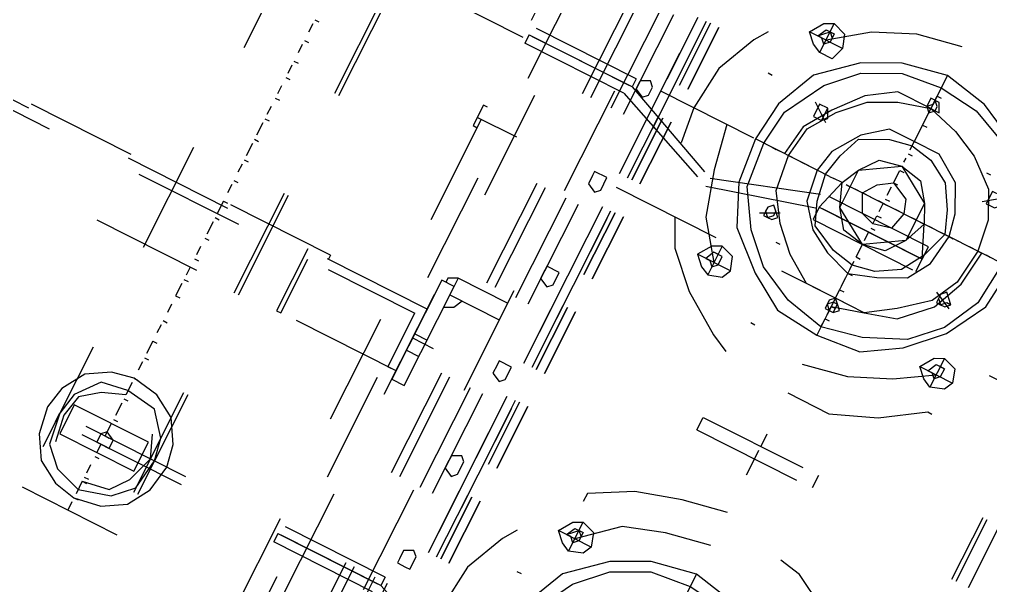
# Model space of a CAD drawing. Header units: metres. Extents: x 0 to 547597, y 0 to 1844684.
# Drawn here: x 543419.603 to 543420.474, y 1844513.393 to 1844513.9 of the extents above; entities that cross this region are included whole.
import ezdxf

# ---------------------------------------------------------------- set-up
doc = ezdxf.new("R2010")
doc.units = ezdxf.units.M
doc.linetypes.add('DASHED', pattern=[0.75, 0.5, -0.25])
doc.layers.add('5_Thep', color=4, linetype='Continuous')
doc.layers.add('TB220kVtuonglai', color=8, linetype='DASHED')

# ---------------------------------------------------------------- blocks, each defined once
blk = doc.blocks.new('MBA220-MB')
at = {"color": 1}
for points in [[(1553.99, -1091.1), (-2326.85, -1091.1), (-2326.85, 570.35)], [(53.73, -281.04), (53.73, -661.27)], [(743.93, -996.04), (743.93, -475.29), (-822.46, -475.29), (-822.46, -996.04), (743.93, -996.04)], [(743.93, -996.04), (743.93, -475.29), (-822.46, -475.29), (-822.46, -996.04), (743.93, -996.04)], [(231.45, -512.49), (169.45, -512.49)], [(231.45, -524.88), (169.45, -524.88)], [(231.45, -524.88), (169.45, -524.88)], [(231.45, -524.88), (169.45, -524.88)], [(231.45, -529.02), (169.45, -529.02)], [(231.45, -529.02), (169.45, -529.02)], [(367.83, -570.35), (343.03, -586.88), (309.97, -615.81), (289.31, -653.01), (285.17, -673.67)], [(24.8, -735.66), (90.92, -735.66), (86.79, -694.34), (66.13, -661.27), (37.2, -632.34), (0, -611.68), (-41.33, -607.54), (-78.53, -611.68), (-115.72, -632.34), (-144.65, -661.27), (-161.18, -694.34), (-169.45, -735.66), (-161.18, -776.99), (-144.65, -810.06), (-115.72, -843.12), (-78.53, -859.65), (-41.33, -863.79), (0, -859.65), (37.2, -843.12), (66.13, -810.06), (86.79, -776.99), (90.92, -735.66)], [(-41.33, -607.54), (-41.33, -673.67)], [(57.86, -624.08), (61.99, -611.68), (74.39, -607.54), (82.66, -611.68), (86.79, -624.08), (82.66, -632.34), (74.39, -640.61), (61.99, -632.34), (57.86, -624.08), (86.79, -624.08)], [(74.39, -640.61), (74.39, -607.54)], [(524.88, -735.66), (591.01, -735.66), (586.88, -694.34), (566.21, -661.27), (537.28, -632.34), (500.09, -611.68), (458.76, -607.54), (421.56, -611.68), (384.36, -632.34), (355.43, -661.27), (338.9, -694.34), (330.64, -735.66), (338.9, -776.99), (355.43, -810.06), (384.36, -843.12), (421.56, -859.65), (458.76, -863.79), (500.09, -859.65), (537.28, -843.12), (566.21, -810.06), (586.88, -776.99), (591.01, -735.66)], [(82.66, -735.66), (74.39, -772.86), (57.86, -805.92), (33.06, -830.72), (0, -851.39), (-41.33, -855.52), (-74.39, -851.39), (-111.59, -830.72), (-136.39, -805.92), (-152.92, -772.86), (-157.05, -735.66), (-152.92, -698.47), (-136.39, -661.27), (-111.59, -636.47), (-74.39, -619.94), (-41.33, -615.81), (0, -619.94), (33.06, -636.47), (57.86, -661.27), (74.39, -698.47), (82.66, -735.66)], [(148.79, -735.66), (148.79, -694.34), (132.25, -653.01), (107.46, -615.81), (107.46, -611.68)], [(582.75, -735.66), (574.48, -772.86), (557.95, -805.92), (533.15, -830.72), (500.09, -851.39), (458.76, -855.52), (425.69, -851.39), (388.5, -830.72), (363.7, -805.92), (347.17, -772.86), (343.03, -735.66), (347.17, -698.47), (363.7, -661.27), (388.5, -636.47), (425.69, -619.94), (458.76, -615.81), (500.09, -619.94), (533.15, -636.47), (557.95, -661.27), (574.48, -698.47), (582.75, -735.66)], [(66.13, -624.08), (66.13, -619.94), (74.39, -619.94), (74.39, -619.94), (78.53, -624.08), (74.39, -628.21), (74.39, -632.34), (66.13, -628.21), (66.13, -619.94), (74.39, -619.94), (78.53, -624.08), (74.39, -628.21), (74.39, -632.34), (66.13, -628.21), (66.13, -624.08)], [(119.86, -735.66), (111.59, -694.34), (95.06, -657.14), (74.39, -624.08)], [(-41.33, -628.21), (-41.33, -632.34)], [(53.73, -735.66), (53.73, -764.6), (37.2, -789.39), (16.53, -810.06), (-8.27, -826.59), (-41.33, -830.72), (-70.26, -826.59), (-95.06, -810.06), (-115.72, -789.39), (-128.12, -764.6), (-136.39, -735.66), (-128.12, -706.73), (-115.72, -681.94), (-95.06, -657.14), (-70.26, -644.74), (-41.33, -640.61), (-8.27, -644.74), (16.53, -657.14), (37.2, -681.94), (53.73, -706.73), (53.73, -735.66)], [(-82.66, -648.87), (-82.66, -644.74), (-86.79, -640.61), (-95.06, -644.74), (-95.06, -653.01), (-82.66, -653.01), (-82.66, -648.87)], [(-82.66, -648.87), (-82.66, -644.74), (-86.79, -640.61), (-95.06, -644.74), (-95.06, -653.01), (-86.79, -653.01), (-82.66, -653.01), (-82.66, -648.87)], [(-82.66, -657.14), (-95.06, -640.61)], [(-41.33, -640.61), (-41.33, -636.47)], [(61.99, -735.66), (53.73, -706.73), (45.46, -677.8), (20.66, -653.01), (-8.27, -640.61), (-41.33, -636.47)], [(-41.33, -640.61), (-41.33, -648.87)], [(16.53, -648.87), (16.53, -644.74), (12.4, -640.61), (8.27, -644.74), (4.13, -648.87), (8.27, -653.01), (16.53, -653.01), (16.53, -648.87), (12.4, -644.74), (12.4, -640.61), (8.27, -644.74), (4.13, -648.87), (8.27, -653.01), (12.4, -653.01), (12.4, -653.01), (16.53, -648.87)], [(8.27, -657.14), (16.53, -640.61)], [(-107.46, -665.4), (-107.46, -661.27)], [(-41.33, -653.01), (-41.33, -653.01)], [(-41.33, -657.14), (-41.33, -661.27)], [(28.93, -735.66), (20.66, -710.87), (8.27, -686.07), (-12.4, -673.67), (-41.33, -669.54), (-61.99, -673.67), (-86.79, -686.07), (-103.32, -710.87), (-103.32, -735.66), (-103.32, -760.46), (-86.79, -781.13), (-61.99, -797.66), (-41.33, -801.79), (-12.4, -797.66), (8.27, -781.13), (20.66, -760.46), (28.93, -735.66)], [(-41.33, -669.54), (-41.33, -665.4)], [(-41.33, -665.4), (-41.33, -958.84)], [(20.66, -735.66), (16.53, -756.33), (4.13, -781.13), (-16.53, -789.39), (-41.33, -793.53), (-61.99, -789.39), (-82.66, -781.13), (-95.06, -756.33), (-99.19, -735.66), (-95.06, -715), (-82.66, -694.34), (-61.99, -681.94), (-41.33, -673.67), (-16.53, -681.94), (4.13, -694.34), (16.53, -715), (20.66, -735.66)], [(-41.33, -673.67), (-41.33, -677.8)], [(214.91, -793.53), (202.51, -793.53), (202.51, -677.8), (214.91, -677.8)], [(214.91, -793.53), (214.91, -677.8)], [(-41.33, -681.94), (-41.33, -681.94)], [(-12.4, -681.94), (-41.33, -694.34)], [(-41.33, -776.99), (-12.4, -785.26), (-12.4, -681.94)], [(-41.33, -686.07), (-41.33, -694.34)], [(-24.8, -681.94), (-24.8, -785.26)], [(-12.4, -681.94), (-24.8, -681.94)], [(-12.4, -785.26), (0, -785.26), (0, -681.94), (-12.4, -681.94)], [(-12.4, -681.94), (-12.4, -785.26)], [(0, -785.26), (0, -681.94)], [(0, -735.66), (-4.13, -756.33), (-20.66, -768.73), (-41.33, -776.99), (-57.86, -768.73), (-74.39, -756.33), (-78.53, -735.66), (-74.39, -715), (-57.86, -702.6), (-41.33, -694.34), (-20.66, -702.6), (-4.13, -715), (0, -735.66)], [(-41.33, -698.47), (-41.33, -694.34)], [(-57.86, -702.6), (-20.66, -702.6), (0, -735.66), (-20.66, -768.73), (-57.86, -768.73), (-78.53, -735.66), (-57.86, -702.6)], [(-41.33, -702.6), (-41.33, -706.73)], [(-41.33, -715), (-41.33, -710.87)], [(-20.66, -735.66), (-24.8, -748.06), (-41.33, -756.33), (-53.73, -748.06), (-61.99, -735.66), (-53.73, -719.13), (-41.33, -715), (-24.8, -719.13), (-20.66, -735.66)], [(-41.33, -715), (-41.33, -723.27)], [(-132.25, -735.66), (-136.39, -731.53), (-136.39, -727.4), (-144.65, -731.53), (-144.65, -739.8), (-136.39, -739.8), (-132.25, -735.66)], [(-41.33, -727.4), (-41.33, -727.4)], [(66.13, -735.66), (66.13, -731.53), (61.99, -727.4), (57.86, -731.53), (53.73, -735.66), (57.86, -739.8), (66.13, -739.8), (66.13, -735.66), (66.13, -731.53), (57.86, -731.53), (53.73, -735.66), (57.86, -735.66), (61.99, -739.8), (66.13, -735.66), (66.13, -735.66)], [(53.73, -727.4), (53.73, -789.39)], [(-198.38, -735.66), (-190.12, -776.99), (-173.58, -814.19), (-148.79, -847.25)], [(-169.45, -735.66), (-103.32, -735.66)], [(-157.05, -735.66), (-157.05, -735.66)], [(-148.79, -735.66), (-148.79, -731.53)], [(-140.52, -735.66), (-148.79, -735.66)], [(-128.12, -735.66), (-148.79, -735.66)], [(-136.39, -735.66), (-136.39, -731.53), (-140.52, -731.53), (-144.65, -735.66), (-140.52, -735.66), (-136.39, -739.8), (-136.39, -735.66), (-136.39, -735.66)], [(-136.39, -735.66), (-136.39, -731.53)], [(-136.39, -735.66), (-136.39, -768.73), (-119.86, -793.53), (-95.06, -814.19), (-70.26, -830.72), (-41.33, -834.86)], [(-128.12, -735.66), (-132.25, -735.66)], [(-119.86, -735.66), (-119.86, -731.53)], [(-111.59, -735.66), (-115.72, -735.66)], [(-103.32, -735.66), (-103.32, -731.53)], [(-95.06, -735.66), (-103.32, -735.66)], [(-90.92, -735.66), (-90.92, -731.53)], [(-82.66, -735.66), (-86.79, -735.66)], [(-74.39, -735.66), (-74.39, -731.53)], [(-61.99, -735.66), (-74.39, -735.66)], [(-61.99, -735.66), (-61.99, -731.53)], [(-49.6, -735.66), (-57.86, -735.66)], [(-45.46, -735.66), (-45.46, -731.53)], [(-41.33, -731.53), (-41.33, -739.8)], [(-41.33, -735.66), (-41.33, -731.53)], [(-41.33, -735.66), (-41.33, -731.53)], [(-33.06, -735.66), (-41.33, -735.66)], [(-41.33, -743.93), (-41.33, -739.8)], [(-28.93, -735.66), (-28.93, -731.53)], [(-20.66, -735.66), (-28.93, -735.66)], [(-16.53, -735.66), (-16.53, -731.53)], [(-4.13, -735.66), (-12.4, -735.66)], [(0, -735.66), (0, -731.53)], [(12.4, -735.66), (0, -735.66)], [(12.4, -735.66), (12.4, -731.53)], [(24.8, -735.66), (16.53, -735.66)], [(28.93, -735.66), (28.93, -731.53)], [(41.33, -735.66), (33.06, -735.66)], [(45.46, -735.66), (45.46, -731.53)], [(53.73, -735.66), (45.46, -735.66)], [(53.73, -735.66), (70.26, -735.66)], [(57.86, -735.66), (57.86, -731.53)], [(61.99, -735.66), (61.99, -731.53)], [(70.26, -735.66), (61.99, -735.66)], [(74.39, -735.66), (74.39, -731.53)], [(82.66, -735.66), (74.39, -735.66)], [(148.79, -735.66), (148.79, -731.53)], [(190.12, -735.66), (202.51, -735.66)], [(206.65, -735.66), (214.91, -735.66)], [(214.91, -735.66), (231.45, -735.66)], [(268.64, -735.66), (276.91, -776.99), (289.31, -818.32), (309.97, -855.52), (318.24, -855.52)], [(301.71, -735.66), (309.97, -776.99), (322.37, -814.19), (351.3, -847.25)], [(330.64, -735.66), (396.76, -735.66)], [(-41.33, -748.06), (-41.33, -756.33)], [(-41.33, -756.33), (-41.33, -756.33)], [(-41.33, -760.46), (-41.33, -768.73)], [(-41.33, -772.86), (-41.33, -768.73)], [(-41.33, -776.99), (-41.33, -785.26)], [(16.53, -884.45), (-12.4, -781.13)], [(-41.33, -789.39), (-41.33, -785.26)], [(-41.33, -789.39), (-41.33, -801.79)], [(8.27, -884.45), (-24.8, -785.26)], [(107.46, -793.53), (107.46, -789.39)], [(-41.33, -801.79), (-41.33, -801.79)], [(-41.33, -801.79), (-41.33, -863.79)], [(-41.33, -805.92), (-41.33, -814.19)], [(33.06, -805.92), (33.06, -801.79)], [(53.73, -896.85), (78.53, -884.45), (107.46, -855.52), (132.25, -818.32), (140.52, -801.79)], [(-82.66, -822.46), (-82.66, -818.32), (-86.79, -814.19), (-95.06, -818.32), (-95.06, -826.59), (-82.66, -826.59), (-82.66, -822.46)], [(-82.66, -814.19), (-95.06, -830.72)], [(-82.66, -822.46), (-82.66, -818.32), (-95.06, -818.32), (-95.06, -826.59), (-82.66, -826.59), (-82.66, -822.46)], [(-41.33, -818.32), (-41.33, -814.19)], [(16.53, -822.46), (16.53, -818.32), (12.4, -814.19), (8.27, -818.32), (4.13, -822.46), (8.27, -826.59), (16.53, -826.59), (16.53, -822.46), (12.4, -818.32), (8.27, -818.32), (4.13, -822.46), (8.27, -826.59), (12.4, -826.59), (16.53, -822.46)], [(8.27, -814.19), (16.53, -830.72)], [(-41.33, -822.46), (-41.33, -830.72)], [(-136.39, -847.25), (-140.52, -855.52), (-148.79, -863.79), (-161.18, -855.52), (-165.32, -847.25), (-161.18, -834.86), (-148.79, -830.72), (-136.39, -834.86), (-136.39, -847.25), (-165.32, -847.25)], [(-148.79, -830.72), (-148.79, -863.79)], [(-41.33, -830.72), (-41.33, -830.72)], [(-41.33, -834.86), (-41.33, -843.12)], [(57.86, -847.25), (61.99, -855.52), (74.39, -863.79), (82.66, -855.52), (86.79, -847.25), (82.66, -834.86), (74.39, -830.72), (61.99, -834.86), (57.86, -847.25), (86.79, -847.25)], [(74.39, -830.72), (74.39, -863.79)], [(363.7, -847.25), (359.57, -855.52), (351.3, -863.79), (338.9, -855.52), (334.77, -847.25), (338.9, -834.86), (351.3, -830.72), (359.57, -834.86), (363.7, -847.25), (334.77, -847.25)], [(351.3, -830.72), (351.3, -863.79)], [(-144.65, -847.25), (-148.79, -851.39), (-148.79, -855.52), (-152.92, -851.39), (-157.05, -847.25), (-152.92, -843.12), (-148.79, -843.12), (-144.65, -847.25), (-148.79, -851.39), (-148.79, -855.52), (-157.05, -851.39), (-157.05, -843.12), (-148.79, -843.12), (-144.65, -847.25)], [(-41.33, -847.25), (-41.33, -843.12)], [(66.13, -847.25), (66.13, -851.39), (74.39, -855.52), (74.39, -851.39), (78.53, -847.25), (74.39, -843.12), (66.13, -843.12), (66.13, -851.39), (74.39, -855.52), (74.39, -851.39), (78.53, -847.25), (74.39, -843.12), (66.13, -843.12), (66.13, -847.25)], [(355.43, -847.25), (351.3, -851.39), (351.3, -855.52), (347.17, -851.39), (343.03, -847.25), (347.17, -843.12), (351.3, -843.12), (355.43, -847.25), (351.3, -851.39), (351.3, -855.52), (343.03, -851.39), (343.03, -843.12), (351.3, -843.12), (355.43, -847.25)], [(-41.33, -892.72), (0, -884.45), (41.33, -872.05), (74.39, -847.25)], [(-41.33, -851.39), (-41.33, -855.52)], [(53.73, -855.52), (53.73, -1095.23)], [(-99.19, -880.32), (-99.19, -876.18)], [(400.9, -880.32), (400.9, -876.18)], [(-33.06, -1086.97), (-33.06, -983.64), (8.27, -884.45)], [(-24.8, -987.77), (16.53, -884.45)], [(467.02, -1086.97), (467.02, -983.64), (504.22, -884.45)], [(-132.25, -896.85), (-119.86, -905.12), (-82.66, -921.65), (-41.33, -925.78), (-8.27, -921.65)], [(367.83, -896.85), (380.23, -905.12), (417.43, -921.65), (458.76, -925.78), (491.82, -921.65)], [(-115.72, -938.18), (-53.73, -938.18)], [(-53.73, -938.18), (-115.72, -938.18)], [(-20.66, -938.18), (41.33, -938.18)], [(41.33, -938.18), (-20.66, -938.18)], [(74.39, -938.18), (136.39, -938.18)], [(136.39, -938.18), (74.39, -938.18)], [(169.45, -938.18), (231.45, -938.18)], [(231.45, -938.18), (169.45, -938.18)], [(264.51, -938.18), (326.5, -938.18)], [(326.5, -938.18), (264.51, -938.18)], [(359.57, -938.18), (421.56, -938.18)], [(421.56, -938.18), (359.57, -938.18)], [(-115.72, -946.45), (-53.73, -946.45)], [(-53.73, -946.45), (-115.72, -946.45)], [(-20.66, -946.45), (41.33, -946.45)], [(41.33, -946.45), (-20.66, -946.45)], [(74.39, -946.45), (136.39, -946.45)], [(136.39, -946.45), (74.39, -946.45)], [(169.45, -946.45), (231.45, -946.45)], [(231.45, -946.45), (169.45, -946.45)], [(264.51, -946.45), (326.5, -946.45)], [(326.5, -946.45), (264.51, -946.45)], [(359.57, -946.45), (421.56, -946.45)], [(421.56, -946.45), (359.57, -946.45)], [(-53.73, -950.58), (-115.72, -950.58)], [(-107.46, -950.58), (20.66, -950.58)], [(41.33, -950.58), (-20.66, -950.58)], [(136.39, -950.58), (74.39, -950.58)], [(82.66, -950.58), (210.78, -950.58)], [(231.45, -950.58), (169.45, -950.58)], [(326.5, -950.58), (264.51, -950.58)], [(272.77, -950.58), (400.9, -950.58)], [(421.56, -950.58), (359.57, -950.58)], [(-53.73, -958.84), (-115.72, -958.84)], [(20.66, -958.84), (-107.46, -958.84)], [(41.33, -958.84), (-20.66, -958.84)], [(136.39, -958.84), (74.39, -958.84)], [(210.78, -958.84), (82.66, -958.84)], [(231.45, -958.84), (169.45, -958.84)], [(326.5, -958.84), (264.51, -958.84)], [(400.9, -958.84), (272.77, -958.84)], [(421.56, -958.84), (359.57, -958.84)], [(-28.93, -971.24), (-33.06, -967.11), (-41.33, -967.11), (-45.46, -971.24), (-41.33, -979.51), (-41.33, -979.51), (-33.06, -979.51), (-28.93, -971.24)], [(66.13, -971.24), (61.99, -967.11), (49.6, -967.11), (49.6, -979.51), (53.73, -979.51), (61.99, -979.51), (66.13, -971.24)], [(161.18, -971.24), (157.05, -967.11), (144.65, -967.11), (144.65, -979.51), (148.79, -979.51), (157.05, -979.51), (161.18, -971.24)], [(256.24, -971.24), (252.11, -967.11), (239.71, -967.11), (239.71, -979.51), (243.84, -979.51), (252.11, -979.51), (256.24, -971.24)], [(351.3, -971.24), (347.17, -967.11), (334.77, -967.11), (330.64, -971.24), (334.77, -979.51), (343.03, -979.51), (347.17, -979.51), (351.3, -971.24)], [(442.23, -971.24), (442.23, -967.11), (429.83, -967.11), (425.69, -971.24), (429.83, -979.51), (438.09, -979.51), (442.23, -979.51), (442.23, -971.24)], [(-107.46, -979.51), (20.66, -979.51)], [(-41.33, -983.64), (-33.06, -983.64)], [(-41.33, -983.64), (-41.33, -2107.8)], [(-33.06, -983.64), (-33.06, -2107.8)], [(82.66, -979.51), (210.78, -979.51)], [(272.77, -979.51), (400.9, -979.51)], [(458.76, -983.64), (467.02, -983.64)], [(458.76, -983.64), (458.76, -2107.8)], [(462.89, -979.51), (591.01, -979.51)], [(467.02, -983.64), (467.02, -2107.8)], [(-107.46, -991.91), (20.66, -991.91)], [(-24.8, -987.77), (-24.8, -1086.97)], [(82.66, -991.91), (210.78, -991.91)], [(272.77, -991.91), (400.9, -991.91)], [(462.89, -991.91), (591.01, -991.91)], [(475.29, -987.77), (475.29, -1086.97)], [(190.12, -996.04), (190.12, -1045.64), (206.65, -1045.64)], [(206.65, -1045.64), (206.65, -996.04)], [(-107.46, -1012.57), (20.66, -1012.57)], [(82.66, -1012.57), (210.78, -1012.57)], [(272.77, -1012.57), (400.9, -1012.57)], [(462.89, -1012.57), (591.01, -1012.57)], [(-107.46, -1020.84), (20.66, -1020.84)], [(82.66, -1020.84), (210.78, -1020.84)], [(272.77, -1020.84), (400.9, -1020.84)], [(462.89, -1020.84), (591.01, -1020.84)], [(219.05, -1045.64), (214.91, -1037.37), (206.65, -1033.24)], [(256.24, -1058.03), (256.24, -1037.37)], [(190.12, -1045.64), (194.25, -1053.9), (198.38, -1053.9)], [(297.57, -1058.03), (297.57, -1045.64), (198.38, -1045.64), (198.38, -1058.03), (297.57, -1058.03)], [(252.11, -1058.03), (252.11, -1045.64)], [(268.64, -1058.03), (268.64, -1045.64)], [(-2297.92, -1058.03), (-2297.92, -1070.43), (1525.06, -1070.43)], [(1512.66, -1058.03), (-2297.92, -1058.03)], [(289.31, -1058.03), (227.31, -1058.03), (227.31, -2074.74)], [(289.31, -1058.03), (289.31, -2074.74), (227.31, -2074.74)], [(289.31, -1058.03), (289.31, -1066.3), (235.58, -1066.3)], [(235.58, -1153.09), (235.58, -1066.3)], [(-33.06, -1086.97), (-24.8, -1086.97)], [(467.02, -1086.97), (475.29, -1086.97)], [(-49.6, -1182.02), (-28.93, -1182.02), (-28.93, -1091.1)], [(41.33, -1091.1), (41.33, -1095.23), (61.99, -1095.23), (61.99, -1091.1)], [(223.18, -1157.23), (227.31, -1157.23)], [(223.18, -1157.23), (223.18, -1640.78), (227.31, -1640.78)], [(227.31, -1177.89), (289.31, -1177.89), (289.31, -1173.76), (235.58, -1173.76)], [(520.75, -1264.68), (516.62, -1239.88), (504.22, -1219.22), (483.55, -1206.82), (458.76, -1202.69), (438.09, -1206.82), (417.43, -1219.22), (405.03, -1239.88), (400.9, -1264.68), (405.03, -1285.35), (417.43, -1306.01), (438.09, -1318.41), (458.76, -1322.54), (483.55, -1318.41), (504.22, -1306.01), (516.62, -1285.35), (520.75, -1264.68)], [(-607.54, -1215.09), (533.15, -1215.09)], [(512.49, -1264.68), (504.22, -1235.75), (487.69, -1219.22), (458.76, -1215.09), (438.09, -1219.22), (417.43, -1235.75), (413.29, -1264.68), (417.43, -1289.48), (438.09, -1306.01), (458.76, -1310.14), (487.69, -1306.01), (504.22, -1289.48), (512.49, -1264.68)], [(454.62, -1215.09), (467.02, -1215.09)], [(533.15, -1215.09), (533.15, -1310.14)], [(-607.54, -1219.22), (533.15, -1219.22)], [(235.58, -1343.21), (235.58, -1219.22)], [(504.22, -1264.68), (500.09, -1239.88), (483.55, -1227.49), (458.76, -1219.22), (438.09, -1227.49)], [(475.29, -1301.88), (475.29, -1227.49), (446.36, -1227.49), (446.36, -1301.88), (475.29, -1301.88)], [(41.33, -1264.68), (41.33, -1260.55)], [(61.99, -1264.68), (61.99, -1260.55)], [(82.66, -1264.68), (82.66, -1260.55)], [(99.19, -1264.68), (99.19, -1260.55)], [(119.86, -1264.68), (119.86, -1260.55)], [(140.52, -1264.68), (140.52, -1260.55)], [(161.18, -1264.68), (161.18, -1260.55)], [(181.85, -1264.68), (181.85, -1260.55)], [(202.51, -1264.68), (202.51, -1260.55)], [(223.18, -1264.68), (223.18, -1260.55)], [(239.71, -1264.68), (239.71, -1260.55)], [(260.38, -1264.68), (260.38, -1260.55)], [(281.04, -1264.68), (281.04, -1260.55)], [(301.71, -1264.68), (301.71, -1260.55)], [(318.24, -1264.68), (318.24, -1260.55)], [(343.03, -1264.68), (343.03, -1260.55)], [(363.7, -1264.68), (363.7, -1260.55)], [(380.23, -1264.68), (380.23, -1260.55)], [(400.9, -1264.68), (400.9, -1260.55)], [(421.56, -1264.68), (421.56, -1260.55)], [(442.23, -1264.68), (442.23, -1260.55)], [(467.02, -1264.68), (467.02, -1256.42), (458.76, -1256.42), (454.62, -1264.68), (458.76, -1268.82), (458.76, -1268.82), (467.02, -1268.82), (467.02, -1264.68)], [(458.76, -1264.68), (458.76, -1260.55)], [(479.42, -1264.68), (479.42, -1260.55)], [(500.09, -1264.68), (500.09, -1260.55)], [(504.22, -1264.68), (504.22, -1260.55)], [(520.75, -1264.68), (520.75, -1260.55)], [(45.46, -1264.68), (53.73, -1264.68)], [(66.13, -1264.68), (74.39, -1264.68)], [(86.79, -1264.68), (95.06, -1264.68)], [(107.46, -1264.68), (115.72, -1264.68)], [(128.12, -1264.68), (136.39, -1264.68)], [(144.65, -1264.68), (157.05, -1264.68)], [(165.32, -1264.68), (177.72, -1264.68)], [(185.98, -1264.68), (194.25, -1264.68)], [(206.65, -1264.68), (214.91, -1264.68)], [(223.18, -1264.68), (235.58, -1264.68)], [(243.84, -1264.68), (256.24, -1264.68)], [(268.64, -1264.68), (276.91, -1264.68)], [(289.31, -1264.68), (297.57, -1264.68)], [(305.84, -1264.68), (318.24, -1264.68)], [(326.5, -1264.68), (334.77, -1264.68)], [(347.17, -1264.68), (355.43, -1264.68)], [(363.7, -1264.68), (376.1, -1264.68)], [(384.36, -1264.68), (392.63, -1264.68)], [(405.03, -1264.68), (417.43, -1264.68)], [(417.43, -1264.68), (425.69, -1285.35), (438.09, -1301.88), (458.76, -1306.01), (483.55, -1301.88)], [(425.69, -1264.68), (438.09, -1264.68)], [(446.36, -1264.68), (458.76, -1264.68)], [(467.02, -1264.68), (475.29, -1264.68)], [(487.69, -1264.68), (495.95, -1264.68)], [(504.22, -1264.68), (516.62, -1264.68)], [(524.88, -1264.68), (533.15, -1264.68)], [(-607.54, -1310.14), (533.15, -1310.14)], [(-607.54, -1310.14), (533.15, -1310.14)], [(-607.54, -1310.14), (533.15, -1310.14)], [(-607.54, -1310.14), (533.15, -1310.14)], [(467.02, -1310.14), (458.76, -1310.14)], [(235.58, -1533.32), (235.58, -1409.34)]]:
    blk.add_lwpolyline(points, dxfattribs=at)
blk = doc.blocks.new('mb moiTQK')
at = {"layer": 'TB220kVtuonglai', "ltscale": 3000, "xscale": 0.001, "yscale": 0.001, "zscale": 0.001}
blk.add_blockref('MBA220-MB', (-20.05166, -82.51016), dxfattribs=at)
blk = doc.blocks.new('ACAD-DinhViTuyenDz220kV')
blk.add_circle((543470.18793, 1844560.06958), 117.55145)
at = {"layer": '5_Thep', "rotation": 243.2403583287449}
blk.add_blockref('mb moiTQK', (543485.661, 1844458.313), dxfattribs=at)

msp = doc.modelspace()

# ---------------------------------------------------------------- block references
msp.add_blockref('ACAD-DinhViTuyenDz220kV', (0, 0))

doc.saveas('drawing.dxf')
